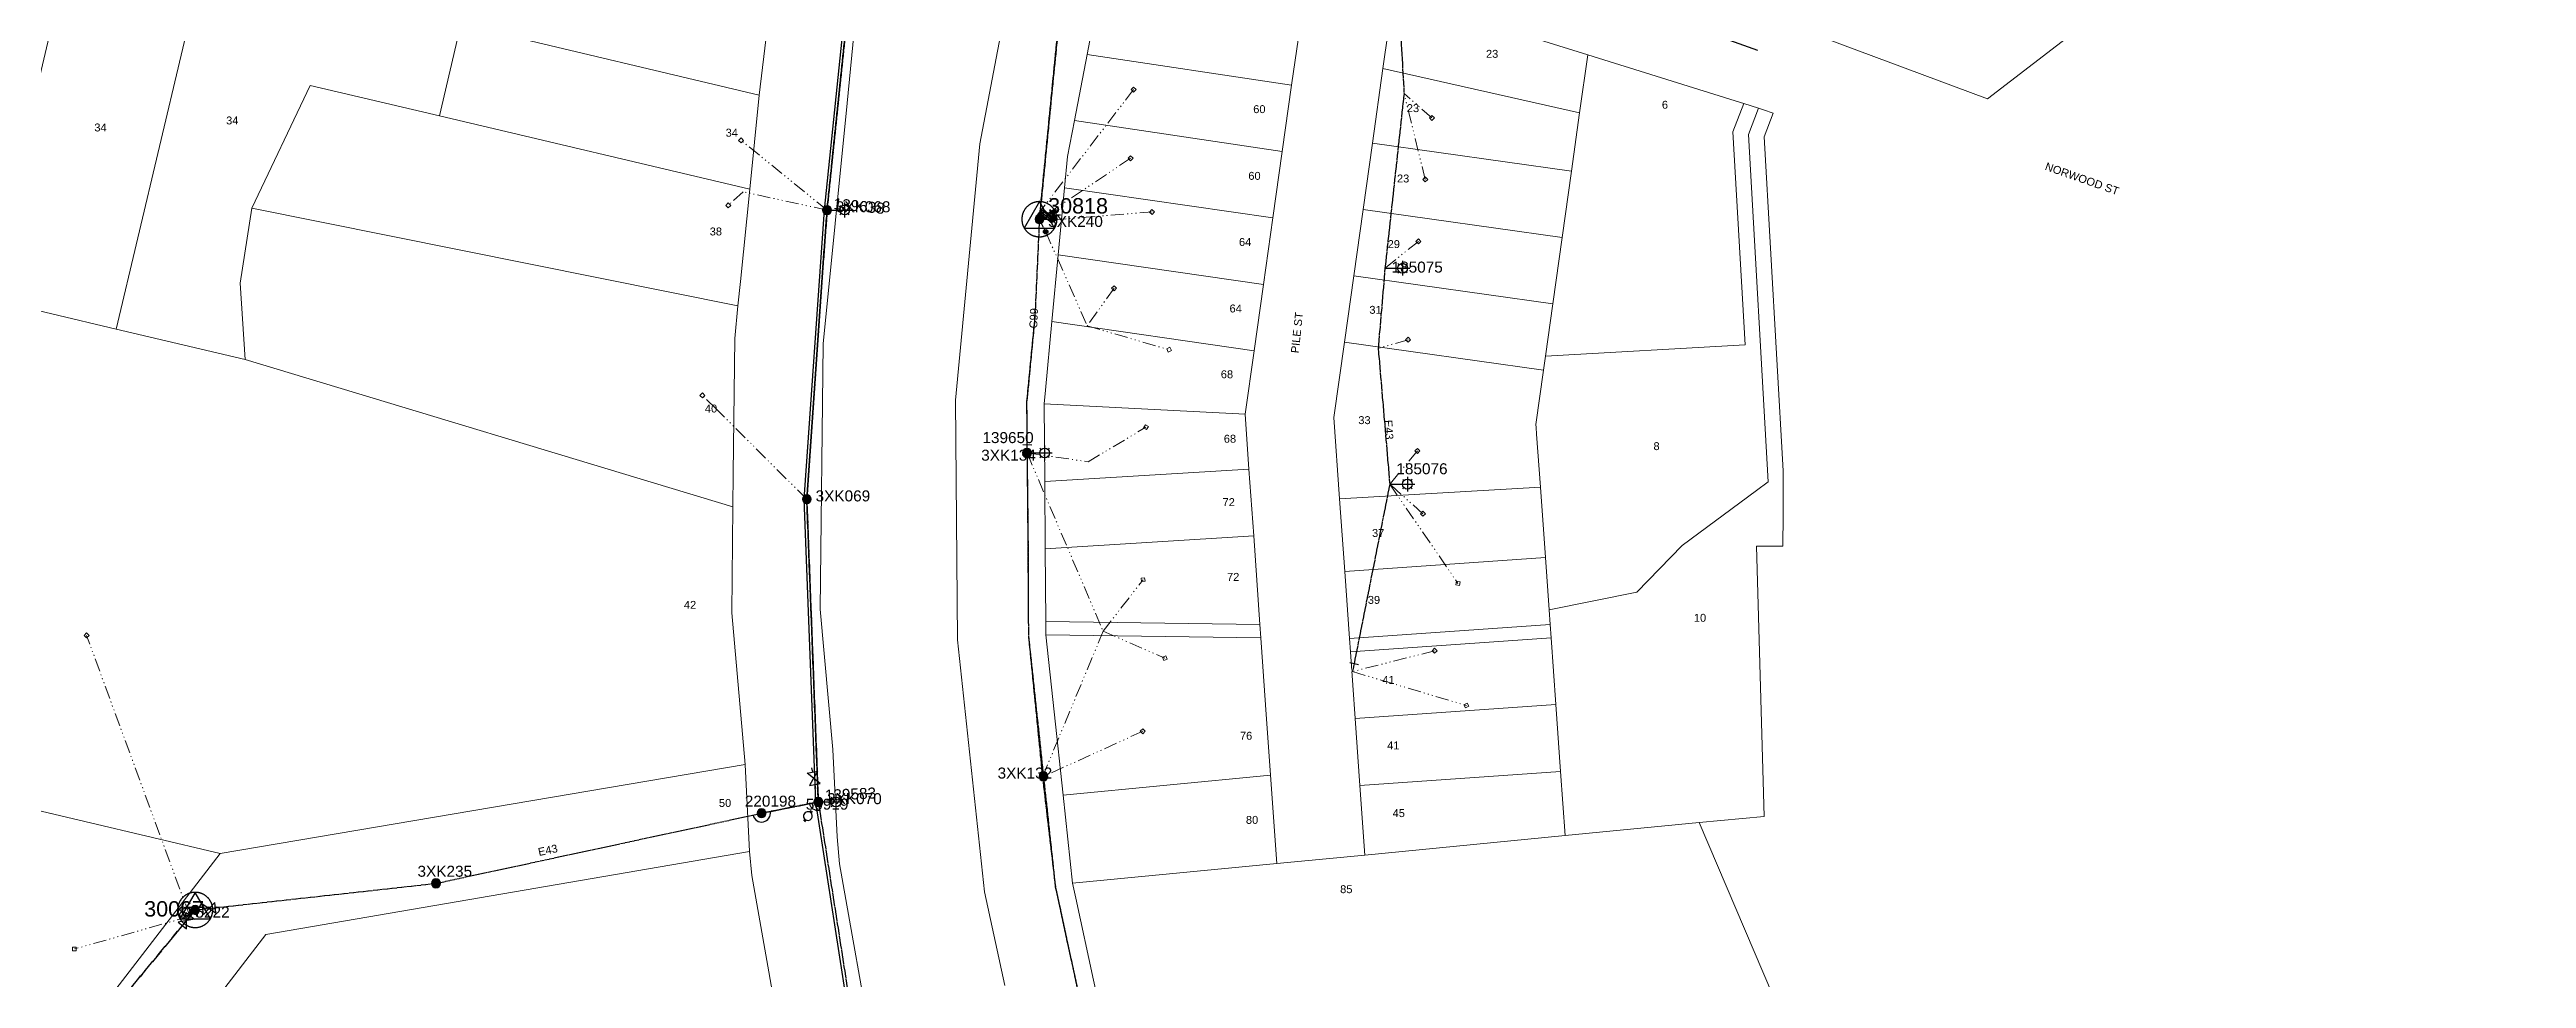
# Model space of a CAD drawing. Header units: metres. Extents: x 250871 to 255994, y 6164531 to 6169422.
# Drawn here: x 253723 to 254286, y 6166061 to 6166273 of the extents above; entities that cross this region are included whole.
import ezdxf
from ezdxf.enums import TextEntityAlignment as Align

# ---------------------------------------------------------------- set-up
doc = ezdxf.new("R2010")
doc.units = ezdxf.units.M
for name, pattern in [('Cable Exist OH', [1, 1, 0]), ('DASHED', [19.05, 12.7, -6.35]), ('PHANTOMX2', [6.6, 3, -0.75, 0.2, -0.75, 0.2, -0.75, 0.2, -0.75])]:
    doc.linetypes.add(name, pattern=pattern)
doc.layers.get('0').update_dxf_attribs({"color": 6})
for name, color, linetype, lineweight in [('Cadastre Land Parcels_SP_EXT', 118, 'Continuous', 15), ('Cadastre Road Names_SP_HV_LV_SL_EXT', 211, 'Continuous', 15), ('Mains_HV_EXT', 13, 'Continuous', 25), ('Mains_LV_EXT', 163, 'Continuous', 25), ('Mains_SL_EXT', 131, 'Continuous', 25), ('Mains_TR_EXT', 211, 'Continuous', 25), ('Services_SP_EXT', 42, 'PHANTOMX2', 20)]:
    doc.layers.add(name, color=color, linetype=linetype, lineweight=lineweight)
for name, color, linetype in [('Equip_LV_EXT', 7, 'Continuous'), ('Equip_SP_HV_EXT', 7, 'Continuous'), ('Equip_SP_LV_EXT', 7, 'Continuous'), ('Equip_SP_SL_EXT', 7, 'Continuous'), ('Sub_SP_TR_HV_LV_EXT', 7, 'Continuous'), ('SupportsOH_SP_TR_HV_LV_SL_EXT', 7, 'Continuous')]:
    doc.layers.add(name, color=color, linetype=linetype)
doc.layers.add('UNKNOWN_FEATURES', color=1, linetype='DASHED', plot=False)
doc.styles.add('iecARIAL', font='arial.ttf', dxfattribs={"height": 2})
doc.styles.add('POLE_LABEL', font='arial.ttf', dxfattribs={"height": 2})
doc.styles.add('SL_LABEL', font='arial.ttf', dxfattribs={"height": 2})
doc.styles.get("Standard").update_dxf_attribs({"font": 'arial.ttf'})
doc.linetypes.add('Cable E OH', pattern='A,8,-0.01,["E",Standard,S=1.5,R=30,X=0,Y=-0.9],0', length=8.01)

# ---------------------------------------------------------------- blocks, each defined once
blk = doc.blocks.new('SUB_POLE_EXT')
at = {"flags": 128}
for points in [[(-0.05, 4), (-0.15, 4), (-0.25, 3.99), (-0.34, 3.99), (-0.44, 3.98), (-0.54, 3.96), (-0.64, 3.95), (-0.73, 3.93), (-0.83, 3.91), (-0.92, 3.89), (-1.02, 3.87), (-1.11, 3.84), (-1.21, 3.81), (-1.3, 3.78), (-1.39, 3.75), (-1.49, 3.71), (-1.58, 3.68), (-1.67, 3.64), (-1.75, 3.59), (-1.84, 3.55), (-1.93, 3.5), (-2.01, 3.46), (-2.1, 3.41), (-2.18, 3.35), (-2.26, 3.3), (-2.34, 3.24), (-2.42, 3.18), (-2.5, 3.12), (-2.58, 3.06), (-2.65, 3), (-2.72, 2.93), (-2.79, 2.86), (-2.86, 2.79), (-2.93, 2.72), (-3, 2.65), (-3.06, 2.58), (-3.12, 2.5), (-3.18, 2.42), (-3.24, 2.34), (-3.3, 2.26), (-3.35, 2.18), (-3.41, 2.1), (-3.46, 2.01), (-3.5, 1.93), (-3.55, 1.84), (-3.59, 1.75), (-3.64, 1.67), (-3.68, 1.58), (-3.71, 1.49), (-3.75, 1.39), (-3.78, 1.3), (-3.81, 1.21), (-3.84, 1.11), (-3.87, 1.02), (-3.89, 0.92), (-3.91, 0.83), (-3.93, 0.73), (-3.95, 0.64), (-3.96, 0.54), (-3.98, 0.44), (-3.99, 0.34), (-3.99, 0.25), (-4, 0.15), (-4, 0.05), (-4, -0.05), (-4, -0.15), (-3.99, -0.25), (-3.99, -0.34), (-3.98, -0.44), (-3.96, -0.54), (-3.95, -0.64), (-3.93, -0.73), (-3.91, -0.83), (-3.89, -0.92), (-3.87, -1.02), (-3.84, -1.11), (-3.81, -1.21), (-3.78, -1.3), (-3.75, -1.39), (-3.71, -1.49), (-3.68, -1.58), (-3.64, -1.67), (-3.59, -1.75), (-3.55, -1.84), (-3.5, -1.93), (-3.46, -2.01), (-3.41, -2.1), (-3.35, -2.18), (-3.3, -2.26), (-3.24, -2.34), (-3.18, -2.42), (-3.12, -2.5), (-3.06, -2.58), (-3, -2.65), (-2.93, -2.72), (-2.86, -2.79), (-2.79, -2.86), (-2.72, -2.93), (-2.65, -3), (-2.58, -3.06), (-2.5, -3.12), (-2.42, -3.18), (-2.34, -3.24), (-2.26, -3.3), (-2.18, -3.35), (-2.1, -3.41), (-2.01, -3.46), (-1.93, -3.5), (-1.84, -3.55), (-1.75, -3.59), (-1.67, -3.64), (-1.58, -3.68), (-1.49, -3.71), (-1.39, -3.75), (-1.3, -3.78), (-1.21, -3.81), (-1.11, -3.84), (-1.02, -3.87), (-0.92, -3.89), (-0.83, -3.91), (-0.73, -3.93), (-0.64, -3.95), (-0.54, -3.96), (-0.44, -3.98), (-0.34, -3.99), (-0.25, -3.99), (-0.15, -4), (-0.05, -4), (0.05, -4), (0.15, -4), (0.25, -3.99), (0.34, -3.99), (0.44, -3.98), (0.54, -3.96), (0.64, -3.95), (0.73, -3.93), (0.83, -3.91), (0.92, -3.89), (1.02, -3.87), (1.11, -3.84), (1.21, -3.81), (1.3, -3.78), (1.39, -3.75), (1.49, -3.71), (1.58, -3.68), (1.67, -3.64), (1.75, -3.59), (1.84, -3.55), (1.93, -3.5), (2.01, -3.46), (2.1, -3.41), (2.18, -3.35), (2.26, -3.3), (2.34, -3.24), (2.42, -3.18), (2.5, -3.12), (2.58, -3.06), (2.65, -3), (2.72, -2.93), (2.79, -2.86), (2.86, -2.79), (2.93, -2.72), (3, -2.65), (3.06, -2.58), (3.12, -2.5), (3.18, -2.42), (3.24, -2.34), (3.3, -2.26), (3.35, -2.18), (3.41, -2.1), (3.46, -2.01), (3.5, -1.93), (3.55, -1.84), (3.59, -1.75), (3.64, -1.67), (3.68, -1.58), (3.71, -1.49), (3.75, -1.39), (3.78, -1.3), (3.81, -1.21), (3.84, -1.11), (3.87, -1.02), (3.89, -0.92), (3.91, -0.83), (3.93, -0.73), (3.95, -0.64), (3.96, -0.54), (3.98, -0.44), (3.99, -0.34), (3.99, -0.25), (4, -0.15), (4, -0.05), (4, 0.05), (4, 0.15), (3.99, 0.25), (3.99, 0.34), (3.98, 0.44), (3.96, 0.54), (3.95, 0.64), (3.93, 0.73), (3.91, 0.83), (3.89, 0.92), (3.87, 1.02), (3.84, 1.11), (3.81, 1.21), (3.78, 1.3), (3.75, 1.39), (3.71, 1.49), (3.68, 1.58), (3.64, 1.67), (3.59, 1.75), (3.55, 1.84), (3.5, 1.93), (3.46, 2.01), (3.41, 2.1), (3.35, 2.18), (3.3, 2.26), (3.24, 2.34), (3.18, 2.42), (3.12, 2.5), (3.06, 2.58), (3, 2.65), (2.93, 2.72), (2.86, 2.79), (2.79, 2.86), (2.72, 2.93), (2.65, 3), (2.58, 3.06), (2.5, 3.12), (2.42, 3.18), (2.34, 3.24), (2.26, 3.3), (2.18, 3.35), (2.1, 3.41), (2.01, 3.46), (1.93, 3.5), (1.84, 3.55), (1.75, 3.59), (1.67, 3.64), (1.58, 3.68), (1.49, 3.71), (1.39, 3.75), (1.3, 3.78), (1.21, 3.81), (1.11, 3.84), (1.02, 3.87), (0.92, 3.89), (0.83, 3.91), (0.73, 3.93), (0.64, 3.95), (0.54, 3.96), (0.44, 3.98), (0.34, 3.99), (0.25, 3.99), (0.15, 4), (0.05, 4)], [(0, 4), (-3.46, -2), (3.46, -2)]]:
    blk.add_lwpolyline(points, close=True, dxfattribs=at)
at = {"flags": 8}
blk.add_attdef('ASSET_NUM', text='', height=2.5, dxfattribs=at).set_placement((0, 7), align=Align.MIDDLE_CENTER)
for tag, flags, p in [('STREET_CODE', 9, (-1.38, 1.45)), ('NO_PHASES', 9, (-1.38, 1.05)), ('OPERATED_BY', 9, (-1.38, 0.65)), ('MAINTAINED_BY', 9, (-1.38, 0.45)), ('ORIENTATION', 9, (-1.38, 0.25)), ('OWNED_BY', 9, (-1.38, 0.05)), ('CONSTRUCTED_VOLTAGE', 9, (-1.13, 0.75)), ('OPERATING_VOLTAGE', 9, (-1.13, 0.35)), ('STATE', 9, (-1.38, -0.35)), ('USAGE', 9, (-1.38, -0.75)), ('LEGEND', 9, (-1.38, -0.95)), ('SUBURB', 9, (-1.38, -1.15)), ('STREETNAME', 9, (-1.38, -1.35)), ('LOCATION', 9, (-1.38, -1.55)), ('NOTES', 9, (-1.38, -1.75)), ('Z', 1, (-1.38, -1.95)), ('SECONDARY_VOLTAGE', 9, (-1.13, -0.65)), ('SUBSTATION_TYPE', 9, (-1.13, -1.05))]:
    blk.add_attdef(tag, text='', height=0.1, dxfattribs=dict(flags=flags)).set_placement(p, align=Align.MIDDLE_LEFT)
blk = doc.blocks.new('LV_OH_LINKS_DISTFUSE_EXT')
for p, q in [((0, 0), (0.96, 0)), ((3.84, 0), (4.8, 0))]:
    blk.add_line(p, q)
blk.add_lwpolyline([(3.84, -1.2), (3.84, 1.2), (0.96, -1.2), (0.96, 1.2)], close=True)
at = {"flags": 9}
for tag, p in [('ACTUAL_STATUS', (0, 0)), ('CONSTRUCTED_VOLTAGE', (0, -0.2)), ('OPERATING_VOLTAGE', (0, -0.6)), ('ORIENTATION', (0, -0.8)), ('OWNED_BY', (0, -1)), ('STATE', (0, -1.2)), ('SWITCH_TYPE', (0, -1.4)), ('NO_PHASES', (0, -0.4)), ('USAGE', (0, -1.6)), ('NOTES', (0, -1.8))]:
    blk.add_attdef(tag, text='', height=0.2, dxfattribs=at).set_placement(p, align=Align.MIDDLE_LEFT)
at = {"flags": 1}
blk.add_attdef('Z', (0, 0), '', height=0.2, dxfattribs=at)
blk = doc.blocks.new('LV_OH_LINKS_OPEN_EXT')
for p, q in [((-0.17, 4.97), (-0.17, 5.46)), ((-0.17, 3), (-0.17, 2.5)), ((0.17, 4.97), (0.17, 5.46)), ((0.17, 3), (0.17, 2.5))]:
    blk.add_line(p, q)
blk.add_lwpolyline([(0, 2.99, 1), (0, 4.98, 1)], format="xyb", close=True)
at = {"flags": 9}
for tag, p in [('ACTUAL_STATUS', (0, 0)), ('CONSTRUCTED_VOLTAGE', (0, -0.2)), ('OPERATING_VOLTAGE', (0, -0.6)), ('ORIENTATION', (0, -0.8)), ('OWNED_BY', (0, -1)), ('STATE', (0, -1.2)), ('SWITCH_TYPE', (0, -1.4)), ('NO_PHASES', (0, -0.4)), ('USAGE', (0, -1.6)), ('LEGEND', (0, -1.8)), ('NOTES', (0, -2))]:
    blk.add_attdef(tag, text='', height=0.2, dxfattribs=at).set_placement(p, align=Align.MIDDLE_LEFT)
at = {"flags": 1}
blk.add_attdef('Z', (0, 0), '', height=0.2, dxfattribs=at)
blk = doc.blocks.new('SL_LANTERN_EXT')
at = {"flags": 9}
for tag, p in [('LRATECODE', (-7.4, 0)), ('LOUTREACHVOCAB', (-7.2, 0)), ('LOUTREACH', (-7, 0)), ('LANTNUMBER', (-6.6, 0)), ('LNEW', (-6.4, 0)), ('LMASTVOCAB', (-6.2, 0)), ('LMAST', (-6, 0)), ('LLAMPVOCAB', (-5.8, 0)), ('LLAMP', (-5.6, 0)), ('LEXIST', (-5.4, 0)), ('LCHARGE3PERCENT', (-5.2, 0)), ('LCHARGE3', (-5, 0)), ('LCHARGE2PERCENT', (-4.8, 0)), ('LCHARGE2', (-4.6, 0)), ('LCHARGE1PERCENT', (-4.4, 0)), ('LCHARGE1', (-4.2, 0)), ('LCATEGORY', (-4, 0)), ('LBRACKETVOCAB', (-3.8, 0)), ('LBRACKET', (-3.6, 0)), ('LKINGHEIGHT', (-3.4, 0)), ('CREPLACE', (-3.2, 0)), ('CREMOVE', (-3, 0)), ('CNUMBER', (-2.8, 0)), ('CNEW', (-2.6, 0)), ('CEXIST', (-2.4, 0)), ('USAGE', (-2.2, 0)), ('STATE', (-2, 0)), ('OWNED_BY', (-1.8, 0)), ('ORIENTATION', (-1.6, 0)), ('OPERATING_VOLTAGE', (-1.4, 0)), ('NO_PHASES', (-1.2, 0)), ('LANTERN_TYPE', (-1, 0)), ('LANTERN_PURPOSE', (-0.8, 0)), ('CONTROL_TYPE', (-0.6, 0))]:
    blk.add_attdef(tag, text='', height=0.001, rotation=270, dxfattribs=at).set_placement(p, align=Align.MIDDLE_LEFT)
for tag, p in [('LREMOVE', (0, -7.6)), ('LREPLACE', (0, -7.8)), ('LTYPE', (0, -8)), ('LTYPEVOCAB', (0, -8.2)), ('LEGEND', (0, -8.4)), ('SUBURB', (0, -8.6)), ('STREETNAME', (0, -8.8)), ('LOCATION', (0, -9)), ('NOTES', (0, -9.2)), ('MAINTAINED_BY', (0, -9.86))]:
    blk.add_attdef(tag, text='', height=0.001, dxfattribs=at).set_placement(p, align=Align.MIDDLE_LEFT)
blk.add_attdef('OPERATED_BY', (0, -9.61), '', height=0.001, dxfattribs=at)
blk.add_wipeout([(5.69, 0), (5.06, -1.06), (4, -1.69), (2.94, -1.06), (2.31, 0), (2.94, 1.06), (4, 1.69), (5.06, 1.06)])
for p, q in [((0, 0), (4, 0)), ((2.94, 1.06), (3.2, 0.8)), ((4, 1.69), (4, 0)), ((5.06, 1.06), (4.8, 0.8)), ((2.94, -1.06), (3.2, -0.8)), ((4, 0), (5.69, 0)), ((4, 0), (4, -1.69)), ((5.06, -1.06), (4.8, -0.8))]:
    blk.add_line(p, q)
blk.add_circle((4, 0), 1.12)
blk.add_attdef('CONSTRUCTED_VOLTAGE', text='', height=0.001, rotation=270, dxfattribs=at).set_placement((-0.4, 0), align=Align.MIDDLE_LEFT)
at = {"style": 'SL_LABEL', "flags": 9}
blk.add_attdef('STREET_CODE', text='', height=0.001, rotation=270, dxfattribs=at).set_placement((0, 0), align=Align.MIDDLE_LEFT)
at = {"flags": 1}
blk.add_attdef('Z', (0, 0), '', height=0.001, rotation=270, dxfattribs=at)
at = {"width": 0.9}
blk.add_attdef('LNUMBER', text='', height=1, dxfattribs=at).set_placement((7, -1), align=Align.MIDDLE_LEFT)
blk = doc.blocks.new('CCP_EXT')
blk.add_wipeout([(0, 0.57), (0.57, 0), (0, -0.57), (-0.57, 0)])
blk.add_lwpolyline([(-0.57, 0), (0, 0.57), (0.57, 0), (0, -0.57), (-0.57, 0)])
at = {"flags": 1}
blk.add_attdef('Z', (0, 0), '', height=0.2, dxfattribs=at)
at = {"flags": 9}
for tag, p in [('CCP_TYPE', (0, 0)), ('CONSTRUCTED_VOLTAGE', (0, -0.2)), ('OPERATING_VOLTAGE', (0, -0.6)), ('ORIENTATION', (0, -0.8)), ('OWNED_BY', (0, -1)), ('STATE', (0, -1.8)), ('NO_PHASES', (0, -0.4)), ('USAGE', (0, -1.2)), ('LEGEND', (0, -1.4)), ('LIFE_SUPPORT', (0, -1.6)), ('NOTES', (0, -2))]:
    blk.add_attdef(tag, text='', height=0.2, dxfattribs=at).set_placement(p, align=Align.MIDDLE_LEFT)
blk = doc.blocks.new('POLE_EXT')
blk.add_hatch(color=256).paths.add_polyline_path([(-1, 0, 1), (1, 0, 1)])
blk.add_lwpolyline([(-1, 0, 1), (1, 0, 1)], format="xyb", close=True)
at = {"flags": 8}
blk.add_attdef('pNumber', text='', height=2, dxfattribs=at).set_placement((2.5, 2.5), align=Align.MIDDLE_CENTER)
at = {"style": 'POLE_LABEL', "flags": 9}
for tag, p in [('STRUCTURE_PLANT_NUMBER', (1.35, 0.03)), ('STREET_CODE', (1.35, -0.2))]:
    blk.add_attdef(tag, text='', height=0.2, dxfattribs=at).set_placement(p, align=Align.MIDDLE_LEFT)
at = {"flags": 9}
for tag, p in [('OWNED_BY', (1.35, -0.4)), ('SPECIAL_USE', (1.35, -0.8)), ('STATE', (1.35, -1)), ('cLV', (1.35, -1.4)), ('hDepth', (1.35, -1.6)), ('hDia', (1.35, -1.8)), ('cHV', (1.35, -2)), ('cLinedev', (1.35, -3.4)), ('pExisting', (1.35, -3.8)), ('pFooting', (1.35, -4.4)), ('pNew', (1.35, -4.6)), ('pRelocate', (1.35, -5)), ('pRemove', (1.35, -5.2)), ('pReplace', (1.35, -5.4)), ('pStay', (1.35, -5.6)), ('PARENT', (1.35, -0.6)), ('USAGE', (1.35, -1.2)), ('LBRACKET', (1.35, -2.2)), ('LExisting', (1.35, -2.4)), ('LANTNUMBER', (1.35, -2.6)), ('LOther', (1.35, -2.8)), ('LRemove', (1.35, -3)), ('LEGEND', (1.35, -3.2)), ('LOCATION', (1.35, -3.6)), ('PFNUMBER', (1.35, -4)), ('NEWPFNUMBER', (1.35, -4.2)), ('pType', (1.35, -5.8)), ('cspan', (1.35, -6)), ('STREETNAME', (1.35, -6.2)), ('SUBURB', (1.35, -6.4)), ('OPERATED_BY', (1.36, -7.01)), ('NOTES', (1.35, -6.6)), ('MAINTAINED_BY', (1.36, -6.81))]:
    blk.add_attdef(tag, text='', height=0.2, dxfattribs=at).set_placement(p, align=Align.MIDDLE_LEFT)
at = {"flags": 1}
blk.add_attdef('Z', (1.35, -7.33), '', height=0.2, dxfattribs=at)
blk = doc.blocks.new('HV_DOF_CLOSED_EXT')
for p, q in [((0, 7.9), (0, 6.94)), ((0, 4.06), (0, 3.1))]:
    blk.add_line(p, q)
blk.add_lwpolyline([(-1.2, 4.06), (1.2, 4.06), (-1.2, 6.94), (1.2, 6.94)], close=True)
for tag, height, flags, p in [('STREET_CODE', 0.2, 9, (1.5, 0)), ('ASSET_NUM', 2.5, 8, (2, 2)), ('ACTUAL_STATUS', 0.2, 9, (1.5, -0.2)), ('CONSTRUCTED_VOLTAGE', 0.2, 9, (1.5, -0.4)), ('OPERATING_VOLTAGE', 0.2, 9, (1.5, -0.8)), ('ORIENTATION', 0.2, 9, (1.5, -1)), ('OWNED_BY', 0.2, 9, (1.5, -1.2)), ('OPERATED_BY', 0.2, 9, (1.5, -1.4)), ('STATE', 0.2, 9, (1.5, -1.8)), ('SWITCH_TYPE', 0.2, 9, (1.5, -2)), ('STREETNAME', 0.2, 9, (1.5, -2.8)), ('SUBURB', 0.2, 9, (1.5, -3)), ('Z', 0.2, 1, (1.5, -3.6)), ('NO_PHASES', 0.2, 9, (1.5, -0.6)), ('MAINTAINED_BY', 0.2, 9, (1.5, -1.6)), ('USAGE', 0.2, 9, (1.5, -2.2)), ('LEGEND', 0.2, 9, (1.5, -2.4)), ('LOCATION', 0.2, 9, (1.5, -2.6)), ('NOTES', 0.2, 9, (1.5, -3.2)), ('LABEL_ALIGNMENT', 0.2, 9, (1.5, -3.4))]:
    blk.add_attdef(tag, text='', height=height, dxfattribs=dict(flags=flags)).set_placement(p, align=Align.MIDDLE_LEFT)
blk = doc.blocks.new('End Shackle_EXT')
blk.add_wipeout([(0, 0.25), (1.81, 0.25), (1.82, -0.25), (0, -0.25)])
blk.add_line((1.81, -1), (1.81, 1))
at = {"flags": 1}
blk.add_attdef('Z', (0, 0), '', height=0.2, dxfattribs=at)
at = {"flags": 9}
for tag, p in [('CONNECTOR_TYPE', (0, 0)), ('CONSTRUCTED_VOLTAGE', (0, -0.2)), ('OPERATING_VOLTAGE', (0, -0.6)), ('ORIENTATION', (0, -0.8)), ('OWNED_BY', (0, -1)), ('STATE', (0, -1.2)), ('NO_PHASES', (0, -0.4)), ('USAGE', (0, -1.4)), ('NOTES', (0, -1.6))]:
    blk.add_attdef(tag, text='', height=0.2, dxfattribs=at).set_placement(p, align=Align.MIDDLE_LEFT)
blk = doc.blocks.new('CONNECTOR_NODE_EXT')
h = blk.add_hatch(color=256)
edge = h.paths.add_edge_path()
edge.add_arc((0, 0), 0.5, 0, 360)
blk.add_circle((0, 0), 0.5)
at = {"flags": 1}
blk.add_attdef('Z', (0, 0), '', height=0.2, dxfattribs=at)
at = {"flags": 9}
for tag, p in [('CONNECTOR_TYPE', (0, 0)), ('CONSTRUCTED_VOLTAGE', (0, -0.2)), ('OPERATING_VOLTAGE', (0, -0.6)), ('ORIENTATION', (0, -0.8)), ('SUBTYPE', (0, -1)), ('NO_PHASES', (0, -0.4)), ('USAGE', (0, -1.2)), ('NOTES', (0, -1.4))]:
    blk.add_attdef(tag, text='', height=0.2, dxfattribs=at).set_placement(p, align=Align.MIDDLE_LEFT)

msp = doc.modelspace()

# ---------------------------------------------------------------- linework, layer by layer
at = {"layer": 'Cadastre Land Parcels_SP_EXT', "linetype": 'Continuous'}
for points in [[(254499.268, 6166955.529), (254285.997, 6166788.019), (254195.054, 6166716.589), (254073.225, 6166620.917), (254054.826, 6166585.083), (254029.964, 6166554.575), (254006.38, 6166521.97), (253985.873, 6166490.304), (253963.794, 6166450.736), (253954.042, 6166430.422), (253944.926, 6166409.466), (253933.195, 6166378.84), (253907.705, 6166294.715), (253904.414, 6166260.323), (253898.909, 6166205.585), (253898.27, 6166145.181), (253901.119, 6166113.294), (253902.095, 6166093.46), (253902.652, 6166087.309), (253910.433, 6166043.285)], [(253940.23, 6166059.624), (253935.63, 6166080.938), (253929.51, 6166138.243), (253929.06, 6166192.783), (253934.601, 6166251.033), (253945.512, 6166308.419), (253946.029, 6166311.137), (253950.832, 6166330.56), (253962.508, 6166368.036), (253985.624, 6166423.287), (254010.337, 6166470.346), (254052.403, 6166531.935), (254078.76, 6166561.852), (254096.824, 6166571.376), (254150.051, 6166593.297), (254211.749, 6166640.091), (254230.078, 6166653.993), (254440.756, 6166813.78)]]:
    msp.add_lwpolyline(points, dxfattribs=at)
for points in [[(254217.071, 6166302.343), (254191.038, 6166336.165), (254165.593, 6166369.223), (254127.758, 6166338.326), (254082.676, 6166289.337), (254119.176, 6166277.921), (254163.732, 6166261.276), (254217.071, 6166302.343)], [(253757.815, 6166292.111), (253728.455, 6166299.062), (253708.764, 6166215.878), (253738.135, 6166208.931), (253757.815, 6166292.111)], [(253886.933, 6166283.512), (253821.482, 6166299.025), (253816.558, 6166278.215), (253820.443, 6166277.295), (253884.375, 6166262.156), (253886.933, 6166283.512)], [(253816.558, 6166278.215), (253787.187, 6166285.163), (253757.815, 6166292.111), (253738.135, 6166208.931), (253767.511, 6166201.984), (253766.334, 6166219.37), (253768.989, 6166236.408), (253782.266, 6166264.37), (253811.647, 6166257.428), (253816.558, 6166278.215)], [(254007.392, 6166277.853), (253962.151, 6166288.241), (253958.948, 6166271.394), (254005.488, 6166264.384), (254007.392, 6166277.853)], [(254072.85, 6166271.311), (254028.642, 6166285.145), (254026.248, 6166268.19), (254070.991, 6166258.082), (254072.85, 6166271.311)], [(253884.375, 6166262.156), (253820.443, 6166277.295), (253816.558, 6166278.215), (253811.647, 6166257.428), (253882.223, 6166240.715), (253884.375, 6166262.156)], [(254005.488, 6166264.384), (253958.948, 6166271.394), (253956.098, 6166256.404), (254003.353, 6166249.291), (254005.488, 6166264.384)], [(254108.611, 6166205.365), (254105.848, 6166253.773), (254108.35, 6166260.232), (254107.544, 6166260.485), (254072.85, 6166271.311), (254070.991, 6166258.082), (254069.132, 6166244.851), (254067.012, 6166229.76), (254064.891, 6166214.668), (254063.22, 6166202.775), (254108.611, 6166205.365)], [(253880.116, 6166219.745), (253882.223, 6166240.715), (253811.647, 6166257.428), (253782.266, 6166264.37), (253768.989, 6166236.408), (253879.562, 6166214.233), (253880.116, 6166219.745)], [(254070.991, 6166258.082), (254026.248, 6166268.19), (254023.855, 6166251.237), (254069.132, 6166244.851), (254070.991, 6166258.082)], [(254083.975, 6166149.118), (254094.333, 6166159.73), (254111.186, 6166172.211), (254113.893, 6166174.217), (254109.387, 6166253.212), (254111.701, 6166259.186), (254108.35, 6166260.232), (254105.848, 6166253.773), (254108.611, 6166205.365), (254063.22, 6166202.775), (254062.77, 6166199.576), (254061.039, 6166187.254), (254061.087, 6166186.577), (254061.199, 6166185.002), (254062.056, 6166172.955), (254063.194, 6166156.955), (254064.038, 6166145.092), (254083.975, 6166149.118)], [(254117.245, 6166166.57), (254117.259, 6166176.718), (254112.929, 6166252.658), (254115.007, 6166258.021), (254112.838, 6166258.831), (254111.701, 6166259.186), (254109.387, 6166253.212), (254113.893, 6166174.217), (254111.186, 6166172.211), (254094.333, 6166159.73), (254083.975, 6166149.118), (254064.038, 6166145.092), (254064.275, 6166141.753), (254064.491, 6166138.711), (254065.572, 6166123.509), (254066.653, 6166108.308), (254067.689, 6166093.725), (254098.214, 6166096.662), (254112.995, 6166098.086), (254111.225, 6166159.576), (254117.236, 6166159.568), (254117.245, 6166166.57)], [(254003.353, 6166249.291), (253956.098, 6166256.404), (253954.536, 6166248.194), (253953.855, 6166241.019), (254001.219, 6166234.197), (254003.353, 6166249.291)], [(254069.132, 6166244.851), (254023.855, 6166251.237), (254021.731, 6166236.141), (254067.012, 6166229.76), (254069.132, 6166244.851)], [(253878.483, 6166176.086), (253878.817, 6166206.818), (253879.562, 6166214.233), (253768.989, 6166236.408), (253766.334, 6166219.37), (253767.511, 6166201.984), (253878.401, 6166168.487), (253878.483, 6166176.086)], [(254001.219, 6166234.197), (253953.855, 6166241.019), (253952.41, 6166225.829), (253999.085, 6166219.104), (254001.219, 6166234.197)], [(254067.012, 6166229.76), (254021.731, 6166236.141), (254019.608, 6166221.046), (254064.891, 6166214.668), (254067.012, 6166229.76)], [(253999.085, 6166219.104), (253952.41, 6166225.829), (253950.964, 6166210.635), (253996.951, 6166204.01), (253999.085, 6166219.104)], [(253881.225, 6166109.914), (253878.145, 6166144.383), (253878.401, 6166168.487), (253767.511, 6166201.984), (253738.135, 6166208.931), (253708.764, 6166215.878), (253679.393, 6166222.826), (253677.421, 6166214.484), (253690.055, 6166207.423), (253661.506, 6166147.037), (253653.96, 6166115.13), (253761.8, 6166089.624), (253881.225, 6166109.914)], [(254063.22, 6166202.775), (254064.891, 6166214.668), (254019.608, 6166221.046), (254017.486, 6166205.95), (254062.77, 6166199.576), (254063.22, 6166202.775)], [(253996.951, 6166204.01), (253950.964, 6166210.635), (253949.484, 6166195.07), (253949.183, 6166191.905), (253994.909, 6166189.571), (253996.951, 6166204.01)], [(254062.056, 6166172.955), (254061.199, 6166185.002), (254061.087, 6166186.577), (254061.039, 6166187.254), (254062.77, 6166199.576), (254017.486, 6166205.95), (254015.077, 6166188.853), (254016.393, 6166170.279), (254062.056, 6166172.955)], [(253995.787, 6166177.093), (253994.909, 6166189.571), (253949.183, 6166191.905), (253949.329, 6166174.221), (253995.787, 6166177.093)], [(253996.859, 6166161.887), (253995.787, 6166177.093), (253949.329, 6166174.221), (253949.455, 6166158.914), (253996.859, 6166161.887)], [(254063.194, 6166156.955), (254062.056, 6166172.955), (254016.393, 6166170.279), (254017.571, 6166153.776), (254063.194, 6166156.955)], [(253996.859, 6166161.887), (253949.455, 6166158.914), (253949.591, 6166142.445), (253998.278, 6166141.762), (253996.859, 6166161.887)], [(254064.275, 6166141.753), (254064.038, 6166145.092), (254063.194, 6166156.955), (254017.571, 6166153.776), (254018.653, 6166138.57), (254064.275, 6166141.753)], [(253998.278, 6166141.762), (253949.591, 6166142.445), (253949.601, 6166141.216), (253949.616, 6166139.395), (253998.493, 6166138.709), (253998.278, 6166141.762)], [(254064.491, 6166138.711), (254064.275, 6166141.753), (254018.653, 6166138.57), (254018.869, 6166135.527), (254064.491, 6166138.711)], [(254000.705, 6166107.434), (253999.57, 6166123.48), (253998.493, 6166138.709), (253949.616, 6166139.395), (253951.491, 6166121.84), (253953.516, 6166102.879), (254000.705, 6166107.434)], [(254065.572, 6166123.509), (254064.491, 6166138.711), (254018.869, 6166135.527), (254019.952, 6166120.32), (254065.572, 6166123.509)], [(253761.8, 6166089.624), (253653.96, 6166115.13), (253589.756, 6166130.305), (253562.017, 6166012.777), (253680.996, 6165984.667), (253761.8, 6166089.624)], [(254066.653, 6166108.308), (254065.572, 6166123.509), (254019.952, 6166120.32), (254021.034, 6166105.113), (254066.653, 6166108.308)], [(253772.142, 6166071.238), (253882.206, 6166090.06), (253881.225, 6166109.914), (253761.8, 6166089.624), (253680.996, 6165984.667), (253698.255, 6165980.5), (253701.78, 6165979.672), (253772.142, 6166071.238)], [(254002.132, 6166087.364), (254000.705, 6166107.434), (253953.516, 6166102.879), (253955.659, 6166082.874), (254002.132, 6166087.364)], [(254067.689, 6166093.725), (254066.653, 6166108.308), (254021.034, 6166105.113), (254022.169, 6166089.3), (254067.689, 6166093.725)], [(254150.415, 6165974.179), (254098.214, 6166096.662), (254067.689, 6166093.725), (254022.169, 6166089.3), (254002.132, 6166087.364), (253955.659, 6166082.874), (253956.397, 6166079.488), (253960.453, 6166060.857), (253965.631, 6166037.08), (253970.147, 6166016.342), (253979.117, 6165990.315), (253988.174, 6165964.04), (253996.348, 6165940.325), (254007.317, 6165919.963), (254017.428, 6165901.193), (254022.619, 6165891.556), (254150.415, 6165974.179)], [(253904.231, 6165985.688), (253890.751, 6166039.07), (253882.695, 6166084.647), (253882.206, 6166090.06), (253772.142, 6166071.238), (253701.78, 6165979.672), (253904.231, 6165985.688)]]:
    msp.add_lwpolyline(points, close=True, dxfattribs=at)
at = {"layer": 'Mains_HV_EXT', "linetype": 'Cable Exist OH'}
msp.add_lwpolyline([(253756.11, 6166076.805), (253810.877, 6166082.851), (253884.936, 6166098.797)], dxfattribs=at)
at = {"layer": 'Mains_HV_EXT', "linetype": 'Continuous'}
msp.add_lwpolyline([(253882.98, 6166098.377, 0.9913205), (253886.897, 6166099.188)], format="xyb", dxfattribs=at)
at = {"layer": 'Mains_LV_EXT', "linetype": 'Cable Exist OH'}
for points in [[(253948.12, 6166233.914), (253951.156, 6166264.878), (253956.52, 6166318.609), (253957.529, 6166322.004)], [(254028.84, 6166302.187), (254031.043, 6166262.542)], [(253951.197, 6166233.781), (253948.12, 6166233.914)], [(253949.544, 6166231.061), (253948.12, 6166233.914)]]:
    msp.add_lwpolyline(points, dxfattribs=at)
at = {"layer": 'Mains_LV_EXT', "linetype": 'Continuous'}
msp.add_lwpolyline([(253898.14, 6166099.39, -0.401973), (253895.87, 6166100.975)], format="xyb", dxfattribs=at)
at = {"layer": 'Services_SP_EXT'}
msp.add_lwpolyline([(253949.544, 6166231.061), (253958.965, 6166209.655)], dxfattribs=at)
at = {"layer": 'UNKNOWN_FEATURES'}
msp.add_lwpolyline([(254111.55, 6166272.28), (254076.372, 6166284.865), (254076.372, 6166284.865, -0.1957581), (254075.947, 6166285.263), (254075.947, 6166285.263), (254075.195, 6166287.466)], format="xyb", dxfattribs=at)

# ---------------------------------------------------------------- block references
at = {"layer": 'Equip_LV_EXT'}
for name, p in [('LV_OH_LINKS_DISTFUSE_EXT', (253947.377, 6166234.583)), ('LV_OH_LINKS_DISTFUSE_EXT', (253947.713, 6166234.828)), ('LV_OH_LINKS_DISTFUSE_EXT', (253948.12, 6166234.914)), ('LV_OH_LINKS_DISTFUSE_EXT', (253947.169, 6166234.223)), ('CONNECTOR_NODE_EXT', (253949.544, 6166231.061)), ('CONNECTOR_NODE_EXT', (253951.197, 6166233.781))]:
    msp.add_blockref(name, p, dxfattribs=at)
for p, rotation in [((253756.873, 6166076.889), 6.300251281443443), ((253755.624, 6166076.216), 230.4582924713218)]:
    msp.add_blockref('LV_OH_LINKS_DISTFUSE_EXT', p, dxfattribs=dict(at, rotation=rotation))
at = {"layer": 'Equip_SP_LV_EXT', "rotation": 143.5511140606933}
msp.add_blockref('LV_OH_LINKS_OPEN_EXT', (253897.832, 6166101.366), dxfattribs=at)
at = {"layer": 'Sub_SP_TR_HV_LV_EXT'}
ref = msp.add_blockref('SUB_POLE_EXT', (253948.12, 6166233.914), dxfattribs=at)
ref.add_attrib('ASSET_NUM', '30818', dxfattribs={"layer": '0', "height": 3.5}).set_placement((253950.12, 6166234.164), align=Align.BOTTOM_LEFT)
ref = msp.add_blockref('SUB_POLE_EXT', (253756.11, 6166076.805), dxfattribs=at)
ref.add_attrib('ASSET_NUM', '30067', dxfattribs={"layer": '0', "height": 3.5}).set_placement((253758.11, 6166077.055), align=Align.MIDDLE_RIGHT)
at = {"layer": 'SupportsOH_SP_TR_HV_LV_SL_EXT'}
ref = msp.add_blockref('POLE_EXT', (253948.12, 6166233.914), dxfattribs=at)
ref.add_attrib('ASSET_NUM', '3XK240', dxfattribs={"layer": '0', "height": 2.5, "style": 'POLE_LABEL'}).set_placement((253950.12, 6166234.664), align=Align.TOP_LEFT)
ref = msp.add_blockref('POLE_EXT', (253895.21, 6166170.234), dxfattribs=at)
ref.add_attrib('ASSET_NUM', '3XK069', dxfattribs={"layer": '0', "height": 2.5, "style": 'POLE_LABEL'}).set_placement((253897.21, 6166170.984), align=Align.MIDDLE_LEFT)
ref = msp.add_blockref('POLE_EXT', (253949.033, 6166107.194), dxfattribs=at)
ref.add_attrib('ASSET_NUM', '3XK132', dxfattribs={"layer": '0', "height": 2.5, "style": 'POLE_LABEL'}).set_placement((253951.033, 6166107.944), align=Align.MIDDLE_RIGHT)
ref = msp.add_blockref('POLE_EXT', (253884.936, 6166098.798), dxfattribs=at)
ref.add_attrib('ASSET_NUM', '220198', dxfattribs={"layer": '0', "height": 2.5, "style": 'POLE_LABEL'}).set_placement((253886.936, 6166099.548), align=Align.BOTTOM_CENTER)
ref = msp.add_blockref('POLE_EXT', (253810.877, 6166082.851), dxfattribs=at)
ref.add_attrib('ASSET_NUM', '3XK235', dxfattribs={"layer": '0', "height": 2.5, "style": 'POLE_LABEL'}).set_placement((253812.877, 6166083.601), align=Align.BOTTOM_CENTER)
ref = msp.add_blockref('POLE_EXT', (253756.11, 6166076.805), dxfattribs=at)
ref.add_attrib('ASSET_NUM', '875222', dxfattribs={"layer": '0', "height": 2.5, "style": 'POLE_LABEL'}).set_placement((253758.11, 6166077.555), align=Align.TOP_CENTER)

# ---------------------------------------------------------------- texts
at = {"layer": 'Cadastre Land Parcels_SP_EXT'}
for s, p in [('23', (254049.691, 6166270.633)), ('60', (253996.752, 6166258.051)), ('23', (254031.682, 6166258.285)), ('6', (254089.694, 6166259.053)), ('34', (253733.167, 6166253.885)), ('34', (253763.144, 6166255.482)), ('34', (253876.743, 6166252.702)), ('60', (253995.636, 6166242.881)), ('23', (254029.445, 6166242.279)), ('38', (253873.131, 6166230.229)), ('64', (253993.503, 6166227.834)), ('29', (254027.329, 6166227.356)), ('64', (253991.362, 6166212.712)), ('31', (254023.166, 6166212.404)), ('68', (253989.379, 6166197.746)), ('40', (253872.033, 6166189.949)), ('33', (254020.65, 6166187.312)), ('68', (253990.062, 6166183.085)), ('8', (254087.784, 6166181.399)), ('72', (253989.777, 6166168.667)), ('37', (254023.775, 6166161.646)), ('72', (253990.789, 6166151.663)), ('42', (253867.262, 6166145.296)), ('39', (254022.812, 6166146.431)), ('10', (254096.972, 6166142.355)), ('41', (254026.115, 6166128.231)), ('76', (253993.737, 6166115.523)), ('41', (254027.215, 6166113.326)), ('50', (253875.227, 6166100.239)), ('80', (253995.088, 6166096.386)), ('45', (254028.455, 6166097.927)), ('85', (254016.523, 6166080.624))]:
    msp.add_text(s, height=1.8, dxfattribs=at).set_placement(p)
at = {"layer": 'Cadastre Road Names_SP_HV_LV_SL_EXT'}
for s, rotation, p in [('NORWOOD ST', 340.59824, (254176.673, 6166245.206)), ('PILE ST', 83.76522, (254007.081, 6166203.363))]:
    msp.add_text(s, height=1.8, rotation=rotation, dxfattribs=at).set_placement(p)
at = {"layer": 'Mains_LV_EXT'}
for s, rotation, p in [('C99', 87.75011, (253947.621, 6166209.046)), ('E43', 273.69828, (254026.564, 6166188.21)), ('E43', 12.15129, (253834.315, 6166089.059))]:
    msp.add_text(s, height=1.8, rotation=rotation, dxfattribs=at).set_placement(p)

# ---------------------------------------------------------------- next in the draw order: block references
at = {"layer": 'Equip_SP_SL_EXT'}
ref = msp.add_blockref('SL_LANTERN_EXT', (253899.811, 6166235.998), dxfattribs=at)
ref.add_attrib('ASSET_NUM', '139638', dxfattribs={"layer": '0', "height": 2.5, "rotation": 354.25755, "style": 'iecARIAL'}).set_placement((253901.311, 6166237.498), align=Align.MIDDLE_LEFT)
ref = msp.add_blockref('SL_LANTERN_EXT', (254026.717, 6166222.772), dxfattribs=at)
ref.add_attrib('ASSET_NUM', '185075', dxfattribs={"layer": '0', "height": 2.5, "style": 'iecARIAL'}).set_placement((254028.217, 6166224.272), align=Align.TOP_LEFT)
ref = msp.add_blockref('SL_LANTERN_EXT', (253945.304, 6166180.744), dxfattribs=at)
ref.add_attrib('ASSET_NUM', '139650', dxfattribs={"layer": '0', "height": 2.5, "style": 'iecARIAL'}).set_placement((253946.804, 6166182.244), align=Align.BOTTOM_RIGHT)
ref = msp.add_blockref('SL_LANTERN_EXT', (254027.803, 6166173.657), dxfattribs=at)
ref.add_attrib('ASSET_NUM', '185076', dxfattribs={"layer": '0', "height": 2.5, "style": 'iecARIAL'}).set_placement((254029.303, 6166175.157), align=Align.BOTTOM_LEFT)
ref = msp.add_blockref('SL_LANTERN_EXT', (253897.832, 6166101.366), dxfattribs=at)
ref.add_attrib('ASSET_NUM', '139583', dxfattribs={"layer": '0', "height": 2.5, "rotation": 2.81671, "style": 'iecARIAL'}).set_placement((253899.332, 6166102.866), align=Align.MIDDLE_LEFT)
at = {"layer": 'Services_SP_EXT'}
for p in [(253969.542, 6166263.406), (254037.382, 6166256.966), (253880.254, 6166251.855), (254035.873, 6166242.963), (253877.337, 6166237.068), (254034.314, 6166228.874), (253965.106, 6166218.219), (254031.956, 6166206.504), (253871.472, 6166193.856), (254035.337, 6166166.912), (253731.388, 6166139.251), (254037.996, 6166135.746), (253971.637, 6166117.463)]:
    msp.add_blockref('CCP_EXT', p, dxfattribs=at)
for p, rotation in [((253968.861, 6166247.786), 90.0000000000002), ((253973.734, 6166235.585), 3.445586288553232), ((253977.607, 6166204.238), 342.6506196938025), ((253972.359, 6166186.614), 12.0328412632014), ((253971.692, 6166151.924), 51.19359710357549), ((254043.318, 6166151.088), 303.3466062155093), ((253976.652, 6166134.053), 335.1762124595255), ((254045.224, 6166123.312), 342.2797704872619), ((253728.632, 6166067.922), 45.76066985550299)]:
    msp.add_blockref('CCP_EXT', p, dxfattribs=dict(at, rotation=rotation))

# ---------------------------------------------------------------- next in the draw order: linework, layer by layer
at = {"layer": 'Mains_HV_EXT', "linetype": 'Cable Exist OH'}
for points in [[(253897.832, 6166101.366), (253895.21, 6166170.234), (253899.811, 6166235.998), (253906.286, 6166298.498), (253898.969, 6166365.44), (253905.398, 6166409.272)], [(253948.12, 6166233.914), (253951.177, 6166265.099), (253956.52, 6166318.609), (253957.529, 6166322.004), (253976.637, 6166389.89)], [(253897.832, 6166101.366), (253884.936, 6166098.797)], [(253897.832, 6166101.366), (253905.831, 6166050.05), (253905.831, 6166050.05), (253916.938, 6166003.738), (253930.848, 6165959.417), (253947.461, 6165918.112), (253967.093, 6165876.921), (253990.132, 6165833.625), (254013.573, 6165797.402), (254042.588, 6165760.63), (254085.311, 6165716.047), (254091.991, 6165709.769), (254124.595, 6165681.932), (254141.824, 6165667.222), (254162.541, 6165653.115), (254176.346, 6165643.768), (254203.162, 6165627.314), (254273.287, 6165601.125), (254337.382, 6165565.115)], [(253469.803, 6165723.155), (253510.096, 6165816.21), (253546.064, 6165900.722), (253558.63, 6165926.548), (253578.616, 6165970.801), (253641.383, 6165993.382), (253708.753, 6166019.442), (253756.11, 6166076.805)]]:
    msp.add_lwpolyline(points, dxfattribs=at)
at = {"layer": 'Mains_LV_EXT', "linetype": 'Cable Exist OH'}
for points in [[(253906.286, 6166298.498), (253899.811, 6166235.998)], [(254031.043, 6166262.542), (254026.717, 6166222.772)], [(253899.811, 6166235.998), (253895.21, 6166170.234)], [(254026.717, 6166222.772), (254025.171, 6166204.552)], [(254025.171, 6166204.552), (254027.803, 6166173.657)], [(253895.21, 6166170.234), (253897.832, 6166101.366)], [(253756.11, 6166076.805), (253810.877, 6166082.851), (253884.936, 6166098.797), (253897.832, 6166101.366)], [(253897.832, 6166101.366), (253905.831, 6166050.05), (253916.938, 6166003.738), (253930.848, 6165959.417), (253947.461, 6165918.112), (253967.093, 6165876.921), (253990.132, 6165833.625)], [(253756.11, 6166076.805), (253708.753, 6166019.442)]]:
    msp.add_lwpolyline(points, dxfattribs=at)
at = {"layer": 'Mains_SL_EXT', "linetype": 'Cable Exist OH'}
for points in [[(254028.84, 6166302.187), (254031.043, 6166262.542), (254026.717, 6166222.772)], [(254026.717, 6166222.772), (254025.171, 6166204.552), (254027.803, 6166173.657)]]:
    msp.add_lwpolyline(points, dxfattribs=at)
at = {"layer": 'Services_SP_EXT'}
for points in [[(253969.542, 6166263.406), (253947.169, 6166234.223)], [(254037.382, 6166256.966), (254031.043, 6166262.542)], [(254035.873, 6166242.963), (254031.043, 6166262.542)], [(253899.811, 6166235.998), (253880.254, 6166251.855)], [(253968.86, 6166247.786), (253948.12, 6166233.914)], [(253899.811, 6166235.998), (253880.762, 6166240.145), (253877.337, 6166237.068)], [(253951.197, 6166233.781), (253973.734, 6166235.585)], [(254034.314, 6166228.874), (254026.717, 6166222.772)], [(253965.106, 6166218.219), (253958.965, 6166209.655)], [(253958.965, 6166209.655), (253977.607, 6166204.238)], [(254031.956, 6166206.505), (254025.171, 6166204.552)], [(253895.21, 6166170.234), (253874.528, 6166190.835), (253871.472, 6166193.856)], [(253945.304, 6166180.744), (253959.197, 6166178.749), (253972.359, 6166186.614)], [(253945.304, 6166180.744), (253962.634, 6166140.2)], [(254035.337, 6166166.912), (254027.803, 6166173.657)], [(254027.803, 6166173.657), (254043.318, 6166151.088)], [(253962.634, 6166140.2), (253971.692, 6166151.924)], [(253971.637, 6166117.463), (253948.815, 6166107.056), (253962.634, 6166140.2)], [(253962.634, 6166140.2), (253976.652, 6166134.053)], [(253754.901, 6166075.341), (253731.388, 6166139.251)], [(254037.996, 6166135.746), (254019.332, 6166131.02)], [(254019.332, 6166131.02), (254045.224, 6166123.312)], [(253754.901, 6166075.341), (253728.632, 6166067.922)]]:
    msp.add_lwpolyline(points, dxfattribs=at)

# ---------------------------------------------------------------- next in the draw order: block references
at = {"layer": 'Equip_SP_HV_EXT'}
ref = msp.add_blockref('HV_DOF_CLOSED_EXT', (253897.832, 6166101.366), dxfattribs=dict(at, rotation=11.26420592058012))
ref.add_attrib('ASSET_NUM', '50919', dxfattribs={"layer": '0', "height": 2.5}).set_placement((253899.832, 6166102.116), align=Align.TOP_CENTER)
at = {"layer": 'Services_SP_EXT'}
msp.add_blockref('CCP_EXT', (254034.087, 6166181.204), dxfattribs=at)
at = {"layer": 'SupportsOH_SP_TR_HV_LV_SL_EXT'}
ref = msp.add_blockref('POLE_EXT', (253899.812, 6166235.998), dxfattribs=at)
ref.add_attrib('ASSET_NUM', '3XK068', dxfattribs={"layer": '0', "height": 2.5, "style": 'POLE_LABEL'}).set_placement((253901.812, 6166236.748), align=Align.MIDDLE_LEFT)
ref = msp.add_blockref('POLE_EXT', (253897.832, 6166101.366), dxfattribs=at)
ref.add_attrib('ASSET_NUM', '3XK070', dxfattribs={"layer": '0', "height": 2.5, "style": 'POLE_LABEL'}).set_placement((253899.832, 6166102.116), align=Align.MIDDLE_LEFT)

# ---------------------------------------------------------------- next in the draw order: linework, layer by layer
at = {"layer": 'Services_SP_EXT'}
msp.add_lwpolyline([(254034.087, 6166181.204), (254027.803, 6166173.657)], dxfattribs=at)

# ---------------------------------------------------------------- next in the draw order: block references
at = {"layer": 'Mains_LV_EXT'}
for p, rotation in [((253945.304, 6166180.744), 87.75009515639951), ((254019.332, 6166131.02), 77.65654413937386)]:
    msp.add_blockref('End Shackle_EXT', p, dxfattribs=dict(at, rotation=rotation))

# ---------------------------------------------------------------- next in the draw order: linework, layer by layer
at = {"layer": 'Mains_HV_EXT', "linetype": 'Cable E OH'}
msp.add_lwpolyline([(254013.085, 6165797.053), (253989.614, 6165833.32), (253966.557, 6165876.65), (253946.912, 6165917.871), (253930.283, 6165959.215), (253916.359, 6166003.578), (253905.242, 6166049.933), (253897.233, 6166101.308), (253894.609, 6166170.243), (253899.214, 6166236.05), (253905.683, 6166298.496), (253898.364, 6166365.451), (253904.813, 6166409.419), (253920.047, 6166451.546), (253939.212, 6166494.151), (253960.868, 6166534.55), (253985.376, 6166572.249), (253992.015, 6166611.175)], dxfattribs=at)
at = {"layer": 'Mains_HV_EXT', "linetype": 'Cable Exist OH'}
msp.add_lwpolyline([(253948.12, 6166233.914), (253947.079, 6166211.552), (253945.208, 6166192.119), (253945.304, 6166180.744), (253945.475, 6166161.629), (253945.591, 6166142.412), (253945.639, 6166138.97), (253946.484, 6166131.054), (253949.033, 6166107.194), (253951.736, 6166082.085), (253955.885, 6166062.917), (253960.169, 6166043.34)], dxfattribs=at)
at = {"layer": 'Mains_LV_EXT', "linetype": 'Cable Exist OH'}
for points in [[(253948.12, 6166233.914), (253947.105, 6166212.064), (253945.201, 6166192.284), (253945.304, 6166180.744)], [(254027.803, 6166173.657), (254019.332, 6166131.02)]]:
    msp.add_lwpolyline(points, dxfattribs=at)
at = {"layer": 'Mains_SL_EXT', "linetype": 'Cable Exist OH'}
for points in [[(253957.529, 6166322.004), (253956.517, 6166318.583), (253951.142, 6166264.743), (253948.12, 6166233.914), (253947.096, 6166211.921), (253945.201, 6166192.284), (253945.304, 6166180.744)], [(253945.305, 6166180.782), (253945.521, 6166161.276), (253945.591, 6166142.412), (253945.689, 6166138.497), (253948.816, 6166107.056), (253951.765, 6166081.928), (253955.927, 6166062.642), (253960.1, 6166043.61), (253966.098, 6166016.011), (253972.128, 6165998.318)]]:
    msp.add_lwpolyline(points, dxfattribs=at)
at = {"layer": 'Mains_TR_EXT', "linetype": 'Cable Exist OH'}
msp.add_lwpolyline([(253992.643, 6166611.291), (253985.947, 6166572.026), (253961.385, 6166534.245), (253939.75, 6166493.885), (253920.603, 6166451.321), (253905.398, 6166409.272), (253898.969, 6166365.44), (253906.286, 6166298.498), (253899.811, 6166235.998), (253895.21, 6166170.234), (253897.832, 6166101.366), (253905.831, 6166050.05)], dxfattribs=at)

# ---------------------------------------------------------------- next in the draw order: block references
at = {"layer": 'SupportsOH_SP_TR_HV_LV_SL_EXT'}
ref = msp.add_blockref('POLE_EXT', (253945.304, 6166180.743), dxfattribs=at)
ref.add_attrib('ASSET_NUM', '3XK134', dxfattribs={"layer": '0', "height": 2.5, "style": 'POLE_LABEL'}).set_placement((253947.304, 6166181.493), align=Align.TOP_RIGHT)

doc.saveas('drawing.dxf')
